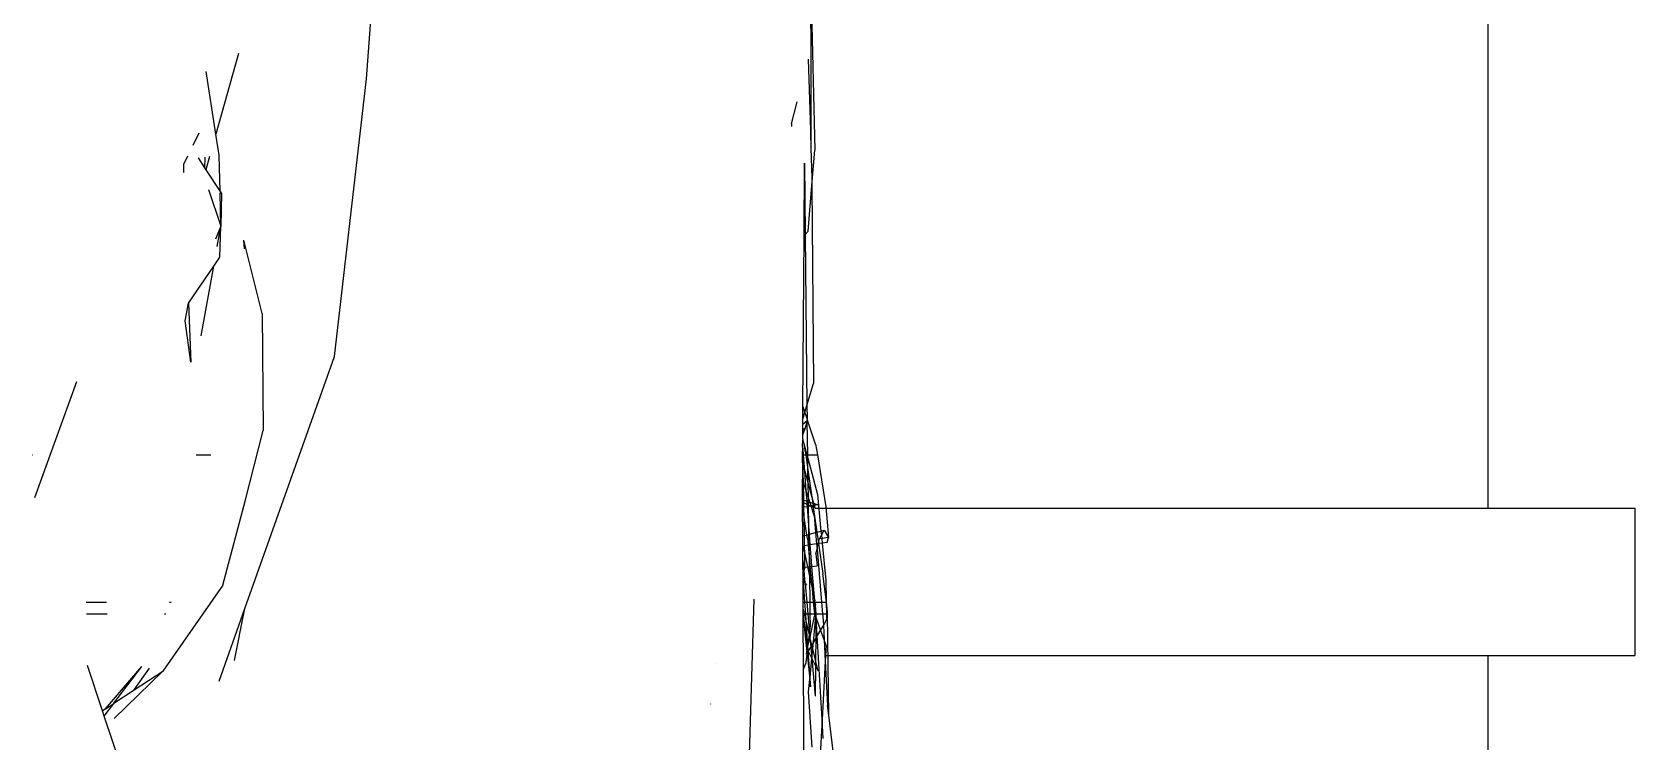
# Model space of a CAD drawing. Extents: x 44111 to 90315, y 4379 to 151689.
# Drawn here: x 60851.4 to 61123.5, y 132454.5 to 132575 of the extents above; entities that cross this region are included whole.
import ezdxf

# ---------------------------------------------------------------- set-up
doc = ezdxf.new("R2010")
doc.units = 0
doc.header["$LTSCALE"] = 1000
doc.header["$MEASUREMENT"] = 0
for name, color, linetype in [('A-DETA-XFINE', 154, 'Continuous'), ('A-立面看线', 50, 'Continuous'), ('家具', 250, 'Continuous')]:
    doc.layers.add(name, color=color, linetype=linetype)

# ---------------------------------------------------------------- blocks, each defined once
blk = doc.blocks.new('雕像')
at = {"layer": 'A-DETA-XFINE'}
for p, q in [((644143.7, -359417.44), (644147.06, -359372.52)), ((644219.16, -359402.1), (644219.85, -359429.54)), ((644219.25, -359414.25), (644219.16, -359402.1)), ((644219.16, -359402.1), (644219.16, -359413.51)), ((644121.99, -359413.11), (644118.14, -359426.8)), ((644218.73, -359414.08), (644219.15, -359427.85)), ((644219.16, -359414.22), (644219.15, -359427.85)), ((644219.15, -359427.85), (644219.25, -359414.25)), ((644118.14, -359426.8), (644116.5, -359416.21)), ((644138.28, -359464.54), (644143.7, -359417.44)), ((644215.9, -359425.08), (644216.85, -359421.36)), ((644115.28, -359426.67), (644114.25, -359428.73)), ((644118.7, -359430.39), (644118.14, -359426.8)), ((644215.9, -359425.08), (644215.86, -359425.51)), ((644219.15, -359427.85), (644219.16, -359428.08)), ((644219.16, -359428.08), (644219.15, -359429.15)), ((644219.15, -359429.15), (644219.34, -359434.32)), ((644219.35, -359435.55), (644219.85, -359429.54)), ((644113.34, -359430.58), (644112.7, -359431.86)), ((644112.73, -359433.33), (644112.7, -359431.86)), ((644115.12, -359430.86), (644116.22, -359432.52)), ((644116.25, -359430.71), (644116.22, -359432.52)), ((644117.08, -359430.6), (644116.44, -359432.86)), ((644118.86, -359436.53), (644118.7, -359430.39)), ((644218.02, -359444.06), (644218.1, -359431.75)), ((644218.1, -359431.75), (644218.22, -359443.83)), ((644116.22, -359432.52), (644116.44, -359432.86)), ((644116.44, -359432.86), (644118.86, -359436.53)), ((644219.34, -359434.32), (644219.35, -359435.55)), ((644116.91, -359436.19), (644119.01, -359442.42)), ((644118.86, -359436.53), (644119.08, -359436.87)), ((644119.01, -359442.42), (644118.87, -359436.8)), ((644119.08, -359436.87), (644119.01, -359442.42)), ((644218.71, -359443.28), (644219.35, -359435.55)), ((644219.35, -359435.55), (644219.62, -359469.15)), ((644119.01, -359442.42), (644118.07, -359444.63)), ((644118.39, -359445.91), (644119.01, -359442.42)), ((644118.83, -359447.72), (644119.01, -359442.42)), ((644126.03, -359457.27), (644122.92, -359444.8)), ((644123.02, -359446.31), (644122.92, -359444.8)), ((644217.82, -359472.98), (644218.02, -359444.06)), ((644218.02, -359444.06), (644218.22, -359443.83)), ((644218.22, -359443.83), (644218.71, -359443.28)), ((644218.22, -359443.83), (644218.5, -359472.86)), ((644117.79, -359449.22), (644118.83, -359447.72)), ((644113.48, -359455.49), (644117.79, -359449.22)), ((644115.68, -359461.04), (644117.79, -359449.22)), ((644112.93, -359458.52), (644113.48, -359455.49)), ((644113.48, -359455.49), (644113.9, -359465.54)), ((644113.9, -359465.54), (644112.93, -359458.52)), ((644126.03, -359457.27), (644126.19, -359477.13)), ((644123.09, -359507.34), (644138.28, -359464.54)), ((644087.39, -359488.53), (644094.57, -359468.81)), ((644218.5, -359472.86), (644219.62, -359469.15)), ((644217.8, -359475.2), (644217.82, -359472.98)), ((644218.16, -359474), (644217.82, -359472.98)), ((644218.16, -359474), (644218.5, -359472.86)), ((644218.5, -359472.86), (644218.53, -359475.09)), ((644217.8, -359475.2), (644218.16, -359474)), ((644217.8, -359476.09), (644217.8, -359475.2)), ((644218.53, -359475.48), (644217.8, -359476.09)), ((644218.53, -359475.09), (644218.16, -359474)), ((644218.2, -359476.79), (644218.53, -359475.64)), ((644218.62, -359475.36), (644218.53, -359475.09)), ((644218.53, -359475.09), (644218.53, -359475.44)), ((644218.53, -359475.64), (644218.62, -359475.36)), ((644218.62, -359475.36), (644218.53, -359475.44)), ((644218.53, -359475.44), (644218.53, -359475.48)), ((644218.53, -359475.64), (644218.53, -359475.48)), ((644218.63, -359481.27), (644218.53, -359475.64)), ((644219.98, -359479.46), (644218.62, -359475.36)), ((644123.14, -359489.13), (644126.19, -359477.13)), ((644217.78, -359477.86), (644218.2, -359476.79)), ((644217.78, -359477.86), (644217.79, -359477.04)), ((644217.78, -359478.52), (644217.78, -359477.86)), ((644217.78, -359478.52), (644217.79, -359478.54)), ((644217.79, -359478.54), (644217.78, -359478.67)), ((644217.79, -359476.84), (644217.8, -359476.09)), ((644217.79, -359476.84), (644218.2, -359476.79)), ((644217.79, -359477.04), (644218.2, -359476.79)), ((644217.79, -359477.04), (644217.79, -359476.84)), ((644086.95, -359481.27), (644087.01, -359481.27)), ((644114.83, -359481.27), (644117.32, -359481.27)), ((644217.75, -359482.62), (644217.76, -359481.27)), ((644217.76, -359481.27), (644217.81, -359480.05)), ((644217.91, -359485.95), (644217.76, -359481.27)), ((644217.76, -359481.27), (644217.94, -359481.27)), ((644217.77, -359479.9), (644217.79, -359478.71)), ((644217.81, -359480.05), (644217.77, -359479.9)), ((644217.78, -359478.67), (644217.79, -359478.71)), ((644217.79, -359478.71), (644217.92, -359479.19)), ((644217.86, -359480.21), (644217.81, -359480.05)), ((644217.94, -359481.27), (644217.86, -359480.21)), ((644217.92, -359479.19), (644218.17, -359480.41)), ((644217.92, -359479.19), (644218.48, -359481.27)), ((644217.94, -359481.27), (644218.3, -359481.27)), ((644218.14, -359484.04), (644217.94, -359481.27)), ((644218.17, -359480.41), (644218.3, -359481.27)), ((644218.3, -359481.27), (644218.67, -359483.83)), ((644218.3, -359481.27), (644218.48, -359481.27)), ((644218.48, -359481.27), (644218.63, -359481.27)), ((644218.48, -359481.27), (644218.64, -359481.84)), ((644218.64, -359481.84), (644218.63, -359481.27)), ((644218.63, -359481.27), (644220.28, -359481.27)), ((644219.98, -359479.46), (644220.28, -359481.27)), ((644220.28, -359481.27), (644221.74, -359490.06)), ((644217.75, -359482.62), (644217.73, -359485.4)), ((644217.75, -359482.62), (644218.14, -359484.04)), ((644218.64, -359481.84), (644220.3, -359487.98)), ((644218.67, -359483.83), (644218.64, -359481.84)), ((644218.67, -359483.83), (644219.35, -359488.47)), ((644218.71, -359486.1), (644218.67, -359483.83)), ((644217.91, -359485.95), (644217.73, -359485.4)), ((644217.76, -359488.87), (644217.73, -359485.4)), ((644218.39, -359487.43), (644217.91, -359485.95)), ((644217.96, -359488.94), (644217.91, -359485.95)), ((644218.14, -359484.04), (644218.71, -359486.1)), ((644218.39, -359487.43), (644218.14, -359484.04)), ((644218.71, -359486.1), (644218.84, -359486.57)), ((644218.75, -359488.51), (644218.71, -359486.1)), ((644218.84, -359486.57), (644219.35, -359488.47)), ((644119.35, -359503.41), (644123.14, -359489.13)), ((644217.76, -359488.87), (644217.96, -359488.94)), ((644217.76, -359489.33), (644217.76, -359488.87)), ((644217.97, -359489.42), (644217.76, -359489.33)), ((644217.76, -359490.2), (644217.76, -359489.33)), ((644217.96, -359488.94), (644218.52, -359489.13)), ((644217.97, -359489.42), (644217.96, -359488.94)), ((644218.56, -359489.69), (644217.97, -359489.42)), ((644217.99, -359490.16), (644217.97, -359489.42)), ((644218.75, -359488.51), (644218.39, -359487.43)), ((644218.52, -359489.13), (644218.39, -359487.43)), ((644218.56, -359489.69), (644218.52, -359489.13)), ((644218.52, -359489.13), (644218.76, -359489.2)), ((644218.76, -359489.2), (644218.75, -359488.51)), ((644219, -359489.28), (644218.75, -359488.51)), ((644218.77, -359489.78), (644218.76, -359489.2)), ((644218.76, -359489.2), (644219, -359489.28)), ((644219, -359489.28), (644219.49, -359489.44)), ((644219.21, -359489.94), (644219, -359489.28)), ((644219.35, -359488.47), (644219.62, -359489.49)), ((644219.35, -359488.47), (644219.49, -359489.44)), ((644219.49, -359489.44), (644219.62, -359489.49)), ((644219.49, -359489.44), (644219.55, -359489.88)), ((644220.3, -359487.98), (644220.89, -359494.2)), ((644217.99, -359490.16), (644217.76, -359490.2)), ((644217.77, -359490.26), (644217.76, -359490.2)), ((644218.02, -359491.86), (644217.77, -359490.26)), ((644217.8, -359495.06), (644217.77, -359490.26)), ((644218.59, -359490.06), (644217.99, -359490.16)), ((644218.02, -359491.86), (644217.99, -359490.16)), ((644218.49, -359494.87), (644218.02, -359491.86)), ((644218.07, -359494.98), (644218.02, -359491.86)), ((644218.59, -359490.06), (644218.56, -359489.69)), ((644218.77, -359489.78), (644218.56, -359489.69)), ((644218.77, -359490.02), (644218.59, -359490.06)), ((644218.82, -359493.23), (644218.59, -359490.06)), ((644218.77, -359490.02), (644218.77, -359489.78)), ((644219.15, -359489.95), (644218.77, -359489.78)), ((644219.15, -359489.95), (644218.77, -359490.02)), ((644218.82, -359493.23), (644218.77, -359490.02)), ((644219.21, -359489.94), (644219.15, -359489.95)), ((644219.55, -359489.88), (644219.21, -359489.94)), ((644219.23, -359489.99), (644219.21, -359489.94)), ((644219.73, -359491.54), (644219.23, -359489.99)), ((644219.59, -359490.15), (644219.23, -359489.99)), ((644219.72, -359489.86), (644219.55, -359489.88)), ((644219.55, -359489.88), (644219.59, -359490.15)), ((644219.82, -359490.26), (644219.59, -359490.15)), ((644219.59, -359490.15), (644220.21, -359494.39)), ((644219.62, -359489.49), (644219.72, -359489.86)), ((644219.62, -359489.49), (644220.38, -359489.74)), ((644220.38, -359489.74), (644219.72, -359489.86)), ((644219.72, -359489.86), (644219.82, -359490.26)), ((644219.73, -359491.54), (644219.98, -359494.45)), ((644221.74, -359490.06), (644222.14, -359495.31)), ((644218.07, -359494.98), (644218.49, -359494.87)), ((644218.49, -359494.87), (644218.85, -359494.76)), ((644218.58, -359495.48), (644218.49, -359494.87)), ((644218.94, -359494.74), (644218.82, -359493.23)), ((644218.85, -359494.76), (644218.82, -359493.23)), ((644218.85, -359494.76), (644218.94, -359494.74)), ((644218.88, -359496.59), (644218.85, -359494.76)), ((644218.94, -359494.74), (644219.98, -359494.45)), ((644219.07, -359496.56), (644218.94, -359494.74)), ((644219.98, -359494.45), (644220.21, -359494.39)), ((644219.98, -359494.45), (644220.14, -359496.39)), ((644220.21, -359494.39), (644220.89, -359494.2)), ((644220.21, -359494.39), (644220.47, -359496.19)), ((644220.89, -359494.2), (644221.45, -359494.04)), ((644220.89, -359494.2), (644220.96, -359494.92)), ((644220.96, -359494.92), (644221.45, -359494.04)), ((644221.45, -359494.04), (644222.14, -359495.31)), ((644217.8, -359495.06), (644218.07, -359494.98)), ((644217.81, -359496.75), (644217.8, -359495.06)), ((644217.81, -359496.75), (644218.1, -359496.7)), ((644217.81, -359496.75), (644218.12, -359498.11)), ((644217.82, -359499.18), (644217.81, -359496.75)), ((644218.1, -359496.7), (644218.07, -359494.98)), ((644218.69, -359496.62), (644218.1, -359496.7)), ((644218.12, -359498.11), (644218.1, -359496.7)), ((644218.58, -359495.48), (644218.69, -359496.62)), ((644218.88, -359496.59), (644218.69, -359496.62)), ((644218.69, -359496.62), (644218.92, -359499.13)), ((644219.07, -359496.56), (644218.88, -359496.59)), ((644218.92, -359499.13), (644218.88, -359496.59)), ((644220.14, -359496.39), (644219.07, -359496.56)), ((644219.28, -359499.32), (644219.07, -359496.56)), ((644220.02, -359498.05), (644220.22, -359497.25)), ((644220.43, -359496.35), (644220.14, -359496.39)), ((644220.14, -359496.39), (644220.22, -359497.25)), ((644220.22, -359497.25), (644220.43, -359496.35)), ((644220.22, -359497.25), (644220.98, -359506.27)), ((644220.43, -359496.35), (644220.47, -359496.19)), ((644220.49, -359496.34), (644220.43, -359496.35)), ((644220.47, -359496.19), (644220.63, -359495.53)), ((644220.47, -359496.19), (644220.49, -359496.34)), ((644221.09, -359496.25), (644220.49, -359496.34)), ((644220.49, -359496.34), (644221.23, -359501.42)), ((644220.63, -359495.53), (644220.96, -359494.92)), ((644221.02, -359495.47), (644220.63, -359495.53)), ((644220.96, -359494.92), (644221.02, -359495.47)), ((644222.14, -359495.31), (644221.02, -359495.47)), ((644221.02, -359495.47), (644221.09, -359496.25)), ((644221.94, -359496.12), (644221.09, -359496.25)), ((644221.09, -359496.25), (644221.7, -359502.6)), ((644221.94, -359496.12), (644222.14, -359495.31)), ((644217.82, -359499.18), (644217.93, -359500.34)), ((644217.83, -359500.35), (644217.82, -359499.18)), ((644217.83, -359500.35), (644217.93, -359500.34)), ((644217.93, -359500.34), (644218.16, -359500.32)), ((644217.93, -359500.34), (644217.98, -359500.87)), ((644218.12, -359498.11), (644218.59, -359500.28)), ((644218.16, -359500.32), (644218.12, -359498.11)), ((644218.16, -359500.32), (644218.59, -359500.28)), ((644218.16, -359500.37), (644218.16, -359500.32)), ((644218.59, -359500.28), (644218.94, -359500.24)), ((644218.59, -359500.28), (644218.97, -359502.09)), ((644218.92, -359499.13), (644219.02, -359500.23)), ((644218.94, -359500.24), (644218.92, -359499.13)), ((644218.94, -359500.24), (644219.02, -359500.23)), ((644218.97, -359502.09), (644218.94, -359500.24)), ((644219.02, -359500.23), (644219.35, -359500.2)), ((644219.02, -359500.23), (644219.37, -359503.97)), ((644219.35, -359500.2), (644219.28, -359499.32)), ((644219.35, -359500.2), (644220.23, -359500.1)), ((644219.82, -359506.05), (644219.35, -359500.2)), ((644220.02, -359498.05), (644220.23, -359500.1)), ((644217.84, -359501.24), (644217.83, -359500.35)), ((644217.98, -359500.87), (644217.84, -359501.24)), ((644217.84, -359501.63), (644217.84, -359501.24)), ((644217.91, -359502.64), (644217.84, -359501.63)), ((644217.85, -359502.55), (644217.84, -359501.63)), ((644217.85, -359502.55), (644217.91, -359502.64)), ((644217.85, -359502.68), (644217.85, -359502.55)), ((644217.85, -359502.68), (644217.92, -359502.77)), ((644217.87, -359506.27), (644217.85, -359502.68)), ((644217.91, -359502.64), (644218.17, -359503.03)), ((644217.92, -359502.77), (644217.91, -359502.64)), ((644217.92, -359502.77), (644218.17, -359503.03)), ((644218.16, -359506.27), (644217.92, -359502.77)), ((644218.16, -359500.37), (644217.98, -359500.87)), ((644217.98, -359500.87), (644218.17, -359503.03)), ((644218.17, -359503.03), (644218.18, -359503.09)), ((644218.97, -359502.09), (644219.37, -359503.97)), ((644219.04, -359506.27), (644218.97, -359502.09)), ((644221.76, -359505.81), (644221.23, -359501.42)), ((644221.7, -359502.6), (644221.76, -359505.81)), ((644119.35, -359503.41), (644109.17, -359517.96)), ((644218.18, -359503.09), (644218.43, -359503.41)), ((644218.18, -359503.09), (644218.47, -359506.27)), ((644219.37, -359503.97), (644219.59, -359506.27)), ((644219.37, -359503.97), (644219.82, -359506.05)), ((644096.11, -359506.27), (644099.6, -359506.27)), ((644096.16, -359508.27), (644099.67, -359508.27)), ((644109.42, -359508.27), (644109.66, -359508.27)), ((644110.29, -359506.27), (644110.58, -359506.27)), ((644118.71, -359519.67), (644123.09, -359507.34)), ((644121.3, -359516.2), (644123.09, -359507.34)), ((644209.47, -359505.79), (644208.37, -359544.25)), ((644217.87, -359506.27), (644218.16, -359506.27)), ((644217.88, -359507.38), (644217.87, -359506.27)), ((644218.09, -359508.27), (644217.88, -359507.38)), ((644217.88, -359508.27), (644217.88, -359507.38)), ((644218.67, -359513.8), (644217.88, -359508.27)), ((644217.88, -359508.27), (644218.09, -359508.27)), ((644217.89, -359508.78), (644217.88, -359508.27)), ((644218.37, -359509.46), (644218.09, -359508.27)), ((644218.09, -359508.27), (644218.29, -359508.27)), ((644218.16, -359506.27), (644218.47, -359506.27)), ((644218.29, -359508.27), (644218.16, -359506.27)), ((644218.29, -359508.27), (644218.65, -359508.27)), ((644218.37, -359509.46), (644218.29, -359508.27)), ((644218.47, -359506.27), (644219.04, -359506.27)), ((644218.47, -359506.27), (644218.65, -359508.27)), ((644218.65, -359508.27), (644219.07, -359508.27)), ((644218.65, -359508.27), (644218.95, -359511.61)), ((644219.04, -359506.27), (644219.59, -359506.27)), ((644219.07, -359508.27), (644219.04, -359506.27)), ((644219.07, -359508.27), (644219.77, -359508.27)), ((644219.11, -359510.28), (644219.07, -359508.27)), ((644219.59, -359506.27), (644219.83, -359506.27)), ((644219.59, -359506.27), (644219.77, -359508.27)), ((644219.77, -359508.27), (644219.99, -359508.27)), ((644219.77, -359508.27), (644219.8, -359508.64)), ((644219.83, -359506.27), (644219.82, -359506.05)), ((644219.99, -359508.27), (644219.83, -359506.27)), ((644219.83, -359506.27), (644219.97, -359506.76)), ((644219.83, -359506.27), (644220.98, -359506.27)), ((644220.05, -359508.27), (644219.97, -359506.76)), ((644220.03, -359508.71), (644219.99, -359508.27)), ((644219.99, -359508.27), (644220.05, -359508.27)), ((644220.09, -359508.88), (644220.05, -359508.27)), ((644220.05, -359508.27), (644221.15, -359508.27)), ((644220.98, -359506.27), (644221.15, -359508.27)), ((644220.98, -359506.27), (644221.77, -359506.27)), ((644221.15, -359508.27), (644221.24, -359509.32)), ((644221.15, -359508.27), (644221.81, -359508.27)), ((644221.76, -359505.81), (644221.77, -359506.27)), ((644221.82, -359506.27), (644221.76, -359505.81)), ((644221.77, -359506.27), (644221.81, -359508.27)), ((644221.77, -359506.27), (644221.82, -359506.27)), ((644221.81, -359508.27), (644221.83, -359509.24)), ((644221.81, -359508.27), (644222.02, -359508.27)), ((644222.02, -359507.91), (644221.82, -359506.27)), ((644222.02, -359508.27), (644222.02, -359507.91)), ((644222.22, -359525.43), (644222.02, -359508.27)), ((644217.89, -359508.78), (644218.51, -359514.68)), ((644217.94, -359517.63), (644217.89, -359508.78)), ((644218.67, -359513.8), (644218.37, -359509.46)), ((644218.93, -359511.79), (644218.37, -359509.46)), ((644218.95, -359511.61), (644219.11, -359510.28)), ((644219.03, -359512.23), (644219.8, -359508.64)), ((644219.61, -359513.06), (644220.03, -359508.71)), ((644220.03, -359508.71), (644220, -359512.39)), ((644220.09, -359508.88), (644220.03, -359508.71)), ((644220.26, -359511.93), (644220.09, -359508.88)), ((644220.82, -359510.97), (644220.09, -359508.88)), ((644220.82, -359510.97), (644220.26, -359511.93)), ((644221.29, -359510.17), (644220.82, -359510.97)), ((644221.42, -359512.65), (644220.82, -359510.97)), ((644221.24, -359509.32), (644221.29, -359510.17)), ((644221.83, -359509.24), (644221.29, -359510.17)), ((644221.29, -359510.17), (644221.42, -359512.65)), ((644218.51, -359514.68), (644218.68, -359513.91)), ((644218.56, -359514.85), (644218.68, -359513.91)), ((644218.67, -359513.8), (644218.93, -359511.79)), ((644218.67, -359513.8), (644219.01, -359512.32)), ((644218.68, -359513.88), (644218.67, -359513.8)), ((644218.68, -359513.91), (644218.68, -359513.88)), ((644218.72, -359514.58), (644218.68, -359513.91)), ((644218.77, -359514.5), (644218.68, -359513.91)), ((644219.15, -359513.84), (644218.77, -359514.5)), ((644218.95, -359511.61), (644218.93, -359511.79)), ((644218.93, -359511.79), (644219.03, -359512.23)), ((644219.01, -359512.32), (644219.03, -359512.23)), ((644219.01, -359512.32), (644219.15, -359513.84)), ((644219.34, -359513.51), (644219.01, -359512.32)), ((644219.34, -359513.51), (644219.15, -359513.84)), ((644219.15, -359513.84), (644219.34, -359515.85)), ((644219.61, -359513.06), (644219.34, -359513.51)), ((644219.5, -359514.18), (644219.34, -359513.51)), ((644219.5, -359514.18), (644219.61, -359513.06)), ((644220, -359512.39), (644219.61, -359513.06)), ((644220, -359512.39), (644219.96, -359516.12)), ((644220.26, -359511.93), (644220, -359512.39)), ((644221.08, -359526.2), (644220.26, -359511.93)), ((644221.76, -359513.61), (644221.42, -359512.65)), ((644221.42, -359512.65), (644221.61, -359516.28)), ((644221.76, -359513.61), (644221.61, -359516.28)), ((644203.08, -359516.64), (644203.08, -359516.62)), ((644217.94, -359517.63), (644218.36, -359516.53)), ((644218.36, -359516.53), (644218.54, -359515.02)), ((644218.41, -359515.1), (644218.51, -359514.68)), ((644218.53, -359514.9), (644218.41, -359515.1)), ((644218.51, -359514.68), (644218.56, -359514.85)), ((644218.56, -359514.85), (644218.53, -359514.9)), ((644218.53, -359514.9), (644218.54, -359515.02)), ((644218.54, -359515.02), (644219, -359519.36)), ((644218.72, -359514.58), (644218.56, -359514.85)), ((644218.77, -359514.5), (644218.72, -359514.58)), ((644219.03, -359519.07), (644218.72, -359514.58)), ((644218.81, -359514.8), (644218.77, -359514.5)), ((644218.81, -359514.8), (644219.34, -359515.85)), ((644219.03, -359519.07), (644219.34, -359515.85)), ((644219.34, -359515.85), (644219.5, -359514.18)), ((644219.34, -359515.85), (644219.96, -359517.07)), ((644219.34, -359515.85), (644219.91, -359522.22)), ((644219.96, -359516.12), (644219.5, -359514.18)), ((644219.96, -359516.12), (644219.96, -359517.07)), ((644220.4, -359517.95), (644219.96, -359516.12)), ((644221.61, -359516.28), (644221.08, -359526.2)), ((644221.61, -359516.28), (644222.02, -359523.79)), ((644098.9, -359524.72), (644096.35, -359517.05)), ((644099.42, -359524.38), (644105.56, -359517.17)), ((644100.84, -359523.44), (644105.56, -359517.17)), ((644109.17, -359517.96), (644100.87, -359526.04)), ((644104.29, -359521.17), (644106.9, -359517.46)), ((644104.29, -359521.17), (644109.17, -359517.96)), ((644218.07, -359537.19), (644217.94, -359517.63)), ((644218.79, -359521.48), (644219, -359519.36)), ((644219, -359519.36), (644219.03, -359519.07)), ((644219, -359519.36), (644219.13, -359520.64)), ((644219.13, -359520.64), (644219.03, -359519.07)), ((644219.96, -359517.07), (644219.91, -359522.22)), ((644219.96, -359517.07), (644220.4, -359517.95)), ((644100.84, -359523.44), (644104.29, -359521.17)), ((644219.38, -359530.87), (644218.79, -359521.48)), ((644099.36, -359524.45), (644098.9, -359524.72)), ((644099.2, -359525.62), (644098.9, -359524.72)), ((644099.2, -359525.62), (644100.8, -359523.49)), ((644099.36, -359524.45), (644099.42, -359524.38)), ((644099.42, -359524.38), (644100.8, -359523.49)), ((644100.8, -359523.49), (644100.84, -359523.44)), ((644202.2, -359523.6), (644202.19, -359523.52)), ((644222.22, -359525.43), (644222.02, -359523.79)), ((644102.05, -359534.19), (644099.2, -359525.62)), ((644221.08, -359526.2), (644220.7, -359533.16)), ((644221.26, -359529.44), (644221.08, -359526.2)), ((644223.38, -359534.86), (644222.22, -359525.43))]:
    blk.add_line(p, q, dxfattribs=at)

msp = doc.modelspace()

# ---------------------------------------------------------------- linework, layer by layer
at = {"layer": 'A-立面看线'}
for p, q in [((61098.5, 132594.17), (61098.5, 132494.17)), ((60984.32, 132494.17), (61123.5, 132494.17)), ((61123.5, 132494.17), (61123.5, 132469.17)), ((60986.14, 132469.17), (61123.5, 132469.17)), ((61098.5, 132469.17), (61098.5, 131819.17))]:
    msp.add_line(p, q, dxfattribs=at)

# ---------------------------------------------------------------- block references
at = {"layer": '家具'}
msp.add_blockref('雕像', (-583235.59, 491984.48), dxfattribs=at)

doc.saveas('drawing.dxf')
